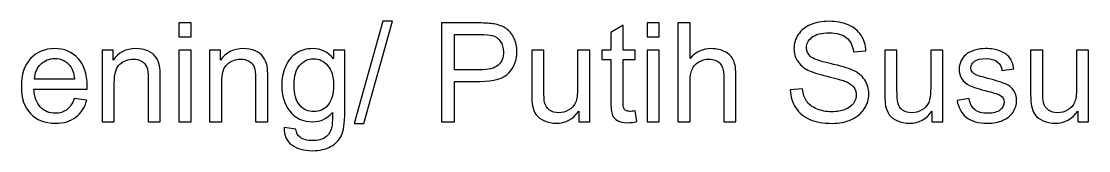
# Model space of a CAD drawing. Header units: millimetres. Extents: x -325 to 1028, y -317 to 152.
# Drawn here: x 694.9 to 1028.4, y 52 to 92.5 of the extents above; entities that cross this region are included whole.
import ezdxf

# ---------------------------------------------------------------- set-up
doc = ezdxf.new("R2010")
doc.units = ezdxf.units.MM
doc.header["$MEASUREMENT"] = 0
doc.layers.add('VISIBLE', color=7, linetype='Continuous')

msp = doc.modelspace()

# ---------------------------------------------------------------- linework, layer by layer
at = {"layer": 'VISIBLE', "color": 250}
for points, knots in [([(744.1243, 87.6645), (744.1243, 87.6645), (744.1243, 91.9789), (744.1243, 91.9789), (744.1243, 91.9789), (747.921, 91.9789), (747.921, 91.9789), (747.921, 91.9789), (747.921, 87.6645), (747.921, 87.6645), (747.921, 87.6645), (744.1243, 87.6645), (744.1243, 87.6645)], [0, 0, 0, 0, 0.25, 0.25, 0.25, 0.5, 0.5, 0.5, 0.75, 0.75, 0.75, 1, 1, 1, 1]), ([(798.8526, 60.57), (798.8526, 60.57), (807.8266, 92.4966), (807.8266, 92.4966), (807.8266, 92.4966), (810.8826, 92.4966), (810.8826, 92.4966), (810.8826, 92.4966), (801.9086, 60.57), (801.9086, 60.57), (801.9086, 60.57), (798.8526, 60.57), (798.8526, 60.57)], [0, 0, 0, 0, 0.25, 0.25, 0.25, 0.5, 0.5, 0.5, 0.75, 0.75, 0.75, 1, 1, 1, 1]), ([(826.1485, 61.0877), (826.1485, 61.0877), (826.1485, 91.9789), (826.1485, 91.9789), (826.1485, 91.9789), (837.8118, 91.9789), (837.8118, 91.9789), (839.8611, 91.9789), (841.4287, 91.8782), (842.5145, 91.6841), (844.0317, 91.4324), (845.3045, 90.9506), (846.3327, 90.2459), (847.361, 89.534), (848.1879, 88.5417), (848.8135, 87.269), (849.4391, 85.9962), (849.7483, 84.594), (849.7483, 83.0624), (849.7483, 80.445), (848.9142, 78.2231), (847.2388, 76.411), (845.5705, 74.5918), (842.5433, 73.6858), (838.1713, 73.6858), (838.1713, 73.6858), (830.2472, 73.6858), (830.2472, 73.6858), (830.2472, 73.6858), (830.2472, 61.0877), (830.2472, 61.0877), (830.2472, 61.0877), (826.1485, 61.0877), (826.1485, 61.0877)], [0, 0, 0, 0, 0.09090909, 0.09090909, 0.09090909, 0.18181818, 0.18181818, 0.18181818, 0.27272727, 0.27272727, 0.27272727, 0.36363636, 0.36363636, 0.36363636, 0.45454545, 0.45454545, 0.45454545, 0.54545455, 0.54545455, 0.54545455, 0.63636364, 0.63636364, 0.63636364, 0.72727273, 0.72727273, 0.72727273, 0.81818182, 0.81818182, 0.81818182, 0.90909091, 0.90909091, 0.90909091, 1, 1, 1, 1]), ([(886.6868, 64.4745), (886.6868, 64.4745), (887.2046, 61.1237), (887.2046, 61.1237), (886.1403, 60.9007), (885.184, 60.7857), (884.3499, 60.7857), (882.9764, 60.7857), (881.9122, 61.0014), (881.15, 61.44), (880.395, 61.8787), (879.8629, 62.4467), (879.5537, 63.1586), (879.2445, 63.8705), (879.0935, 65.3662), (879.0935, 67.6456), (879.0935, 67.6456), (879.0935, 80.5457), (879.0935, 80.5457), (879.0935, 80.5457), (876.2891, 80.5457), (876.2891, 80.5457), (876.2891, 80.5457), (876.2891, 83.4795), (876.2891, 83.4795), (876.2891, 83.4795), (879.0935, 83.4795), (879.0935, 83.4795), (879.0935, 83.4795), (879.0935, 89.0163), (879.0935, 89.0163), (879.0935, 89.0163), (882.8902, 91.2958), (882.8902, 91.2958), (882.8902, 91.2958), (882.8902, 83.4795), (882.8902, 83.4795), (882.8902, 83.4795), (886.6868, 83.4795), (886.6868, 83.4795), (886.6868, 83.4795), (886.6868, 80.5457), (886.6868, 80.5457), (886.6868, 80.5457), (882.8902, 80.5457), (882.8902, 80.5457), (882.8902, 80.5457), (882.8902, 67.4299), (882.8902, 67.4299), (882.8902, 66.3441), (882.9549, 65.6466), (883.0915, 65.3374), (883.2209, 65.0282), (883.4366, 64.7837), (883.7387, 64.5968), (884.0407, 64.417), (884.4721, 64.3235), (885.033, 64.3235), (885.45, 64.3235), (886.0037, 64.3738), (886.6868, 64.4745)], [0, 0, 0, 0, 0.05, 0.05, 0.05, 0.1, 0.1, 0.1, 0.15, 0.15, 0.15, 0.2, 0.2, 0.2, 0.25, 0.25, 0.25, 0.3, 0.3, 0.3, 0.35, 0.35, 0.35, 0.4, 0.4, 0.4, 0.45, 0.45, 0.45, 0.5, 0.5, 0.5, 0.55, 0.55, 0.55, 0.6, 0.6, 0.6, 0.65, 0.65, 0.65, 0.7, 0.7, 0.7, 0.75, 0.75, 0.75, 0.8, 0.8, 0.8, 0.85, 0.85, 0.85, 0.9, 0.9, 0.9, 0.95, 0.95, 0.95, 1, 1, 1, 1]), ([(890.4332, 87.6645), (890.4332, 87.6645), (890.4332, 91.9789), (890.4332, 91.9789), (890.4332, 91.9789), (894.2299, 91.9789), (894.2299, 91.9789), (894.2299, 91.9789), (894.2299, 87.6645), (894.2299, 87.6645), (894.2299, 87.6645), (890.4332, 87.6645), (890.4332, 87.6645)], [0, 0, 0, 0, 0.25, 0.25, 0.25, 0.5, 0.5, 0.5, 0.75, 0.75, 0.75, 1, 1, 1, 1]), ([(900.0184, 61.0877), (900.0184, 61.0877), (900.0184, 91.9789), (900.0184, 91.9789), (900.0184, 91.9789), (903.8151, 91.9789), (903.8151, 91.9789), (903.8151, 91.9789), (903.8151, 80.8621), (903.8151, 80.8621), (905.5768, 82.9258), (907.7987, 83.9541), (910.488, 83.9541), (912.1347, 83.9541), (913.5657, 83.6305), (914.7881, 82.9761), (916.0033, 82.3218), (916.8734, 81.423), (917.3983, 80.2724), (917.9232, 79.1219), (918.1821, 77.4465), (918.1821, 75.2605), (918.1821, 75.2605), (918.1821, 61.0877), (918.1821, 61.0877), (918.1821, 61.0877), (914.3854, 61.0877), (914.3854, 61.0877), (914.3854, 61.0877), (914.3854, 75.2462), (914.3854, 75.2462), (914.3854, 77.1373), (913.9755, 78.5179), (913.163, 79.3808), (912.3432, 80.2437), (911.1927, 80.6751), (909.6971, 80.6751), (908.5825, 80.6751), (907.5327, 80.3875), (906.5476, 79.805), (905.5624, 79.2226), (904.8649, 78.4316), (904.4407, 77.4321), (904.0236, 76.4398), (903.8151, 75.0664), (903.8151, 73.3119), (903.8151, 73.3119), (903.8151, 61.0877), (903.8151, 61.0877), (903.8151, 61.0877), (900.0184, 61.0877), (900.0184, 61.0877)], [0, 0, 0, 0, 0.05882353, 0.05882353, 0.05882353, 0.11764706, 0.11764706, 0.11764706, 0.17647059, 0.17647059, 0.17647059, 0.23529412, 0.23529412, 0.23529412, 0.29411765, 0.29411765, 0.29411765, 0.35294118, 0.35294118, 0.35294118, 0.41176471, 0.41176471, 0.41176471, 0.47058824, 0.47058824, 0.47058824, 0.52941176, 0.52941176, 0.52941176, 0.58823529, 0.58823529, 0.58823529, 0.64705882, 0.64705882, 0.64705882, 0.70588235, 0.70588235, 0.70588235, 0.76470588, 0.76470588, 0.76470588, 0.82352941, 0.82352941, 0.82352941, 0.88235294, 0.88235294, 0.88235294, 0.94117647, 0.94117647, 0.94117647, 1, 1, 1, 1]), ([(935.1377, 71.0108), (935.1377, 71.0108), (938.9776, 71.356), (938.9776, 71.356), (939.1573, 69.8028), (939.5816, 68.5301), (940.2503, 67.5306), (940.919, 66.5382), (941.9545, 65.7329), (943.3567, 65.1145), (944.7589, 64.5033), (946.3408, 64.1941), (948.0953, 64.1941), (949.6557, 64.1941), (951.0291, 64.4242), (952.2228, 64.8916), (953.4164, 65.359), (954.3009, 65.9989), (954.8833, 66.8115), (955.4658, 67.624), (955.7606, 68.5085), (955.7606, 69.4577), (955.7606, 70.4212), (955.4802, 71.2625), (954.9193, 71.9888), (954.3584, 72.7078), (953.4308, 73.3119), (952.1365, 73.808), (951.3096, 74.1244), (949.476, 74.6278), (946.6356, 75.3109), (943.7953, 75.994), (941.8107, 76.634), (940.6746, 77.238), (939.2005, 78.0146), (938.1075, 78.9781), (937.3884, 80.1214), (936.6622, 81.2648), (936.3026, 82.5519), (936.3026, 83.9685), (936.3026, 85.536), (936.7484, 86.9957), (937.6329, 88.3476), (938.5173, 89.7066), (939.8045, 90.7349), (941.5087, 91.4396), (943.2057, 92.1443), (945.0968, 92.4966), (947.1749, 92.4966), (949.4616, 92.4966), (951.4822, 92.1299), (953.2295, 91.3892), (954.9768, 90.6558), (956.3215, 89.57), (957.2635, 88.1319), (958.2054, 86.7009), (958.7088, 85.0758), (958.7807, 83.2638), (958.7807, 83.2638), (954.8546, 82.9618), (954.8546, 82.9618), (954.6461, 84.9104), (953.9342, 86.3845), (952.7189, 87.3768), (951.5037, 88.3763), (949.7061, 88.8725), (947.3331, 88.8725), (944.8595, 88.8725), (943.0547, 88.4195), (941.9257, 87.5135), (940.7968, 86.6074), (940.2287, 85.5145), (940.2287, 84.2345), (940.2287, 83.1271), (940.6314, 82.2139), (941.4296, 81.4949), (942.2206, 80.783), (944.2699, 80.0423), (947.592, 79.2945), (950.9141, 78.5395), (953.1935, 77.8851), (954.4303, 77.3243), (956.2208, 76.4973), (957.5511, 75.4547), (958.4068, 74.1819), (959.2625, 72.9164), (959.6867, 71.4567), (959.6867, 69.8028), (959.6867, 68.1561), (959.2193, 66.6173), (958.2773, 65.1648), (957.3354, 63.7123), (955.9907, 62.5834), (954.229, 61.778), (952.4673, 60.9726), (950.4898, 60.57), (948.2823, 60.57), (945.4923, 60.57), (943.1553, 60.9798), (941.2714, 61.7924), (939.3802, 62.6049), (937.9061, 63.8274), (936.8347, 65.4668), (935.7561, 67.0991), (935.1953, 68.9471), (935.1377, 71.0108)], [0, 0, 0, 0, 0.02857143, 0.02857143, 0.02857143, 0.05714286, 0.05714286, 0.05714286, 0.08571429, 0.08571429, 0.08571429, 0.11428571, 0.11428571, 0.11428571, 0.14285714, 0.14285714, 0.14285714, 0.17142857, 0.17142857, 0.17142857, 0.2, 0.2, 0.2, 0.22857143, 0.22857143, 0.22857143, 0.25714286, 0.25714286, 0.25714286, 0.28571429, 0.28571429, 0.28571429, 0.31428571, 0.31428571, 0.31428571, 0.34285714, 0.34285714, 0.34285714, 0.37142857, 0.37142857, 0.37142857, 0.4, 0.4, 0.4, 0.42857143, 0.42857143, 0.42857143, 0.45714286, 0.45714286, 0.45714286, 0.48571429, 0.48571429, 0.48571429, 0.51428571, 0.51428571, 0.51428571, 0.54285714, 0.54285714, 0.54285714, 0.57142857, 0.57142857, 0.57142857, 0.6, 0.6, 0.6, 0.62857143, 0.62857143, 0.62857143, 0.65714286, 0.65714286, 0.65714286, 0.68571429, 0.68571429, 0.68571429, 0.71428571, 0.71428571, 0.71428571, 0.74285714, 0.74285714, 0.74285714, 0.77142857, 0.77142857, 0.77142857, 0.8, 0.8, 0.8, 0.82857143, 0.82857143, 0.82857143, 0.85714286, 0.85714286, 0.85714286, 0.88571429, 0.88571429, 0.88571429, 0.91428571, 0.91428571, 0.91428571, 0.94285714, 0.94285714, 0.94285714, 0.97142857, 0.97142857, 0.97142857, 1, 1, 1, 1]), ([(830.2472, 77.3099), (830.2472, 77.3099), (838.2288, 77.3099), (838.2288, 77.3099), (840.875, 77.3099), (842.7446, 77.7988), (843.8591, 78.784), (844.9665, 79.7691), (845.5202, 81.1497), (845.5202, 82.9402), (845.5202, 84.2273), (845.1966, 85.3347), (844.5423, 86.2551), (843.8879, 87.1755), (843.025, 87.7867), (841.9608, 88.0815), (841.2705, 88.2613), (839.9978, 88.3548), (838.1497, 88.3548), (838.1497, 88.3548), (830.2472, 88.3548), (830.2472, 88.3548), (830.2472, 88.3548), (830.2472, 77.3099), (830.2472, 77.3099)], [0, 0, 0, 0, 0.125, 0.125, 0.125, 0.25, 0.25, 0.25, 0.375, 0.375, 0.375, 0.5, 0.5, 0.5, 0.625, 0.625, 0.625, 0.75, 0.75, 0.75, 0.875, 0.875, 0.875, 1, 1, 1, 1]), ([(711.4067, 68.3359), (711.4067, 68.3359), (715.3328, 67.8182), (715.3328, 67.8182), (714.7216, 65.5387), (713.5783, 63.7626), (711.9101, 62.5043), (710.2418, 61.2459), (708.1134, 60.6131), (705.5176, 60.6131), (702.253, 60.6131), (699.6643, 61.6198), (697.7516, 63.6332), (695.8389, 65.6394), (694.8825, 68.4653), (694.8825, 72.0966), (694.8825, 75.8502), (695.8461, 78.7696), (697.7804, 80.8405), (699.7147, 82.9186), (702.2242, 83.9541), (705.309, 83.9541), (708.2932, 83.9541), (710.7308, 82.9402), (712.6219, 80.9052), (714.5131, 78.8703), (715.4623, 76.0084), (715.4623, 72.3195), (715.4623, 72.0966), (715.4551, 71.7587), (715.4407, 71.3129), (715.4407, 71.3129), (698.7655, 71.3129), (698.7655, 71.3129), (698.9093, 68.8608), (699.5996, 66.9769), (700.8508, 65.6754), (702.0948, 64.3738), (703.6552, 63.7195), (705.5176, 63.7195), (706.9054, 63.7195), (708.0918, 64.0862), (709.0698, 64.8197), (710.0549, 65.5531), (710.8315, 66.7252), (711.4067, 68.3359)], [0, 0, 0, 0, 0.06666667, 0.06666667, 0.06666667, 0.13333333, 0.13333333, 0.13333333, 0.2, 0.2, 0.2, 0.26666667, 0.26666667, 0.26666667, 0.33333333, 0.33333333, 0.33333333, 0.4, 0.4, 0.4, 0.46666667, 0.46666667, 0.46666667, 0.53333333, 0.53333333, 0.53333333, 0.6, 0.6, 0.6, 0.66666667, 0.66666667, 0.66666667, 0.73333333, 0.73333333, 0.73333333, 0.8, 0.8, 0.8, 0.86666667, 0.86666667, 0.86666667, 0.93333333, 0.93333333, 0.93333333, 1, 1, 1, 1]), ([(720.129, 61.0877), (720.129, 61.0877), (720.129, 83.4795), (720.129, 83.4795), (720.129, 83.4795), (723.5374, 83.4795), (723.5374, 83.4795), (723.5374, 83.4795), (723.5374, 80.3012), (723.5374, 80.3012), (725.1769, 82.7388), (727.5498, 83.9541), (730.649, 83.9541), (732.0008, 83.9541), (733.2376, 83.7096), (734.3666, 83.2278), (735.4955, 82.746), (736.344, 82.1061), (736.9049, 81.3223), (737.4657, 80.5385), (737.8612, 79.6037), (738.0841, 78.5251), (738.2208, 77.8204), (738.2927, 76.5908), (738.2927, 74.8363), (738.2927, 74.8363), (738.2927, 61.0877), (738.2927, 61.0877), (738.2927, 61.0877), (734.496, 61.0877), (734.496, 61.0877), (734.496, 61.0877), (734.496, 74.6925), (734.496, 74.6925), (734.496, 76.2385), (734.3522, 77.3962), (734.0574, 78.1584), (733.7625, 78.9206), (733.2376, 79.5318), (732.4898, 79.992), (731.742, 80.445), (730.8575, 80.6751), (729.8508, 80.6751), (728.2401, 80.6751), (726.8523, 80.1646), (725.6802, 79.1363), (724.5081, 78.1152), (723.9257, 76.1666), (723.9257, 73.3047), (723.9257, 73.3047), (723.9257, 61.0877), (723.9257, 61.0877), (723.9257, 61.0877), (720.129, 61.0877), (720.129, 61.0877)], [0, 0, 0, 0, 0.05555556, 0.05555556, 0.05555556, 0.11111111, 0.11111111, 0.11111111, 0.16666667, 0.16666667, 0.16666667, 0.22222222, 0.22222222, 0.22222222, 0.27777778, 0.27777778, 0.27777778, 0.33333333, 0.33333333, 0.33333333, 0.38888889, 0.38888889, 0.38888889, 0.44444444, 0.44444444, 0.44444444, 0.5, 0.5, 0.5, 0.55555556, 0.55555556, 0.55555556, 0.61111111, 0.61111111, 0.61111111, 0.66666667, 0.66666667, 0.66666667, 0.72222222, 0.72222222, 0.72222222, 0.77777778, 0.77777778, 0.77777778, 0.83333333, 0.83333333, 0.83333333, 0.88888889, 0.88888889, 0.88888889, 0.94444444, 0.94444444, 0.94444444, 1, 1, 1, 1]), ([(744.1243, 61.0877), (744.1243, 61.0877), (744.1243, 83.4795), (744.1243, 83.4795), (744.1243, 83.4795), (747.921, 83.4795), (747.921, 83.4795), (747.921, 83.4795), (747.921, 61.0877), (747.921, 61.0877), (747.921, 61.0877), (744.1243, 61.0877), (744.1243, 61.0877)], [0, 0, 0, 0, 0.25, 0.25, 0.25, 0.5, 0.5, 0.5, 0.75, 0.75, 0.75, 1, 1, 1, 1]), ([(753.7095, 61.0877), (753.7095, 61.0877), (753.7095, 83.4795), (753.7095, 83.4795), (753.7095, 83.4795), (757.1179, 83.4795), (757.1179, 83.4795), (757.1179, 83.4795), (757.1179, 80.3012), (757.1179, 80.3012), (758.7574, 82.7388), (761.1303, 83.9541), (764.2295, 83.9541), (765.5813, 83.9541), (766.8181, 83.7096), (767.9471, 83.2278), (769.076, 82.746), (769.9245, 82.1061), (770.4854, 81.3223), (771.0462, 80.5385), (771.4417, 79.6037), (771.6646, 78.5251), (771.8013, 77.8204), (771.8732, 76.5908), (771.8732, 74.8363), (771.8732, 74.8363), (771.8732, 61.0877), (771.8732, 61.0877), (771.8732, 61.0877), (768.0765, 61.0877), (768.0765, 61.0877), (768.0765, 61.0877), (768.0765, 74.6925), (768.0765, 74.6925), (768.0765, 76.2385), (767.9327, 77.3962), (767.6379, 78.1584), (767.343, 78.9206), (766.8181, 79.5318), (766.0703, 79.992), (765.3225, 80.445), (764.438, 80.6751), (763.4313, 80.6751), (761.8206, 80.6751), (760.4328, 80.1646), (759.2607, 79.1363), (758.0886, 78.1152), (757.5062, 76.1666), (757.5062, 73.3047), (757.5062, 73.3047), (757.5062, 61.0877), (757.5062, 61.0877), (757.5062, 61.0877), (753.7095, 61.0877), (753.7095, 61.0877)], [0, 0, 0, 0, 0.05555556, 0.05555556, 0.05555556, 0.11111111, 0.11111111, 0.11111111, 0.16666667, 0.16666667, 0.16666667, 0.22222222, 0.22222222, 0.22222222, 0.27777778, 0.27777778, 0.27777778, 0.33333333, 0.33333333, 0.33333333, 0.38888889, 0.38888889, 0.38888889, 0.44444444, 0.44444444, 0.44444444, 0.5, 0.5, 0.5, 0.55555556, 0.55555556, 0.55555556, 0.61111111, 0.61111111, 0.61111111, 0.66666667, 0.66666667, 0.66666667, 0.72222222, 0.72222222, 0.72222222, 0.77777778, 0.77777778, 0.77777778, 0.83333333, 0.83333333, 0.83333333, 0.88888889, 0.88888889, 0.88888889, 0.94444444, 0.94444444, 0.94444444, 1, 1, 1, 1]), ([(777.0073, 59.2325), (777.0073, 59.2325), (780.6746, 58.7148), (780.6746, 58.7148), (780.8256, 57.5786), (781.257, 56.7517), (781.9617, 56.2268), (782.9037, 55.5293), (784.1908, 55.177), (785.8231, 55.177), (787.5776, 55.177), (788.9367, 55.5293), (789.893, 56.2268), (790.8494, 56.9243), (791.4965, 57.9094), (791.8345, 59.1678), (792.0287, 59.9372), (792.1221, 61.5551), (792.1077, 64.0215), (790.4467, 62.0656), (788.383, 61.0877), (785.9094, 61.0877), (782.8318, 61.0877), (780.4445, 62.1951), (778.7618, 64.417), (777.072, 66.6317), (776.2307, 69.2923), (776.2307, 72.3915), (776.2307, 74.5271), (776.619, 76.4973), (777.3884, 78.3022), (778.1578, 80.1071), (779.2796, 81.4949), (780.7465, 82.48), (782.2134, 83.4651), (783.9391, 83.9541), (785.9238, 83.9541), (788.5627, 83.9541), (790.7415, 82.8755), (792.4529, 80.7183), (792.4529, 80.7183), (792.4529, 83.4795), (792.4529, 83.4795), (792.4529, 83.4795), (795.9476, 83.4795), (795.9476, 83.4795), (795.9476, 83.4795), (795.9476, 64.1437), (795.9476, 64.1437), (795.9476, 60.6563), (795.5952, 58.1899), (794.8834, 56.7373), (794.1787, 55.2848), (793.0497, 54.1343), (791.5181, 53.293), (789.9793, 52.4517), (788.0882, 52.0274), (785.8447, 52.0274), (783.1769, 52.0274), (781.0269, 52.6243), (779.3874, 53.8251), (777.7408, 55.0188), (776.9498, 56.8236), (777.0073, 59.2325)], [0, 0, 0, 0, 0.04761905, 0.04761905, 0.04761905, 0.0952381, 0.0952381, 0.0952381, 0.14285714, 0.14285714, 0.14285714, 0.19047619, 0.19047619, 0.19047619, 0.23809524, 0.23809524, 0.23809524, 0.28571429, 0.28571429, 0.28571429, 0.33333333, 0.33333333, 0.33333333, 0.38095238, 0.38095238, 0.38095238, 0.42857143, 0.42857143, 0.42857143, 0.47619048, 0.47619048, 0.47619048, 0.52380952, 0.52380952, 0.52380952, 0.57142857, 0.57142857, 0.57142857, 0.61904762, 0.61904762, 0.61904762, 0.66666667, 0.66666667, 0.66666667, 0.71428571, 0.71428571, 0.71428571, 0.76190476, 0.76190476, 0.76190476, 0.80952381, 0.80952381, 0.80952381, 0.85714286, 0.85714286, 0.85714286, 0.9047619, 0.9047619, 0.9047619, 0.95238095, 0.95238095, 0.95238095, 1, 1, 1, 1]), ([(869.0769, 61.0877), (869.0769, 61.0877), (869.0769, 64.417), (869.0769, 64.417), (867.3367, 61.8787), (864.9782, 60.6131), (861.994, 60.6131), (860.6781, 60.6131), (859.4485, 60.8648), (858.3052, 61.3681), (857.1619, 61.8787), (856.3134, 62.5115), (855.7597, 63.2737), (855.206, 64.0431), (854.8177, 64.9779), (854.5948, 66.0852), (854.4438, 66.8331), (854.3647, 68.0123), (854.3647, 69.623), (854.3647, 69.623), (854.3647, 83.4795), (854.3647, 83.4795), (854.3647, 83.4795), (858.1614, 83.4795), (858.1614, 83.4795), (858.1614, 83.4795), (858.1614, 71.0899), (858.1614, 71.0899), (858.1614, 69.1125), (858.2405, 67.775), (858.3915, 67.0919), (858.6288, 66.0924), (859.1321, 65.3158), (859.9087, 64.7478), (860.6781, 64.1797), (861.6273, 63.8921), (862.7634, 63.8921), (863.8996, 63.8921), (864.9638, 64.1797), (865.9561, 64.7621), (866.9484, 65.3446), (867.6531, 66.1428), (868.0702, 67.1423), (868.48, 68.1418), (868.6886, 69.6015), (868.6886, 71.507), (868.6886, 71.507), (868.6886, 83.4795), (868.6886, 83.4795), (868.6886, 83.4795), (872.4852, 83.4795), (872.4852, 83.4795), (872.4852, 83.4795), (872.4852, 61.0877), (872.4852, 61.0877), (872.4852, 61.0877), (869.0769, 61.0877), (869.0769, 61.0877)], [0, 0, 0, 0, 0.05263158, 0.05263158, 0.05263158, 0.10526316, 0.10526316, 0.10526316, 0.15789474, 0.15789474, 0.15789474, 0.21052632, 0.21052632, 0.21052632, 0.26315789, 0.26315789, 0.26315789, 0.31578947, 0.31578947, 0.31578947, 0.36842105, 0.36842105, 0.36842105, 0.42105263, 0.42105263, 0.42105263, 0.47368421, 0.47368421, 0.47368421, 0.52631579, 0.52631579, 0.52631579, 0.57894737, 0.57894737, 0.57894737, 0.63157895, 0.63157895, 0.63157895, 0.68421053, 0.68421053, 0.68421053, 0.73684211, 0.73684211, 0.73684211, 0.78947368, 0.78947368, 0.78947368, 0.84210526, 0.84210526, 0.84210526, 0.89473684, 0.89473684, 0.89473684, 0.94736842, 0.94736842, 0.94736842, 1, 1, 1, 1]), ([(890.4332, 61.0877), (890.4332, 61.0877), (890.4332, 83.4795), (890.4332, 83.4795), (890.4332, 83.4795), (894.2299, 83.4795), (894.2299, 83.4795), (894.2299, 83.4795), (894.2299, 61.0877), (894.2299, 61.0877), (894.2299, 61.0877), (890.4332, 61.0877), (890.4332, 61.0877)], [0, 0, 0, 0, 0.25, 0.25, 0.25, 0.5, 0.5, 0.5, 0.75, 0.75, 0.75, 1, 1, 1, 1]), ([(979.4036, 61.0877), (979.4036, 61.0877), (979.4036, 64.417), (979.4036, 64.417), (977.6634, 61.8787), (975.3049, 60.6131), (972.3207, 60.6131), (971.0048, 60.6131), (969.7752, 60.8648), (968.6319, 61.3681), (967.4886, 61.8787), (966.6401, 62.5115), (966.0864, 63.2737), (965.5327, 64.0431), (965.1444, 64.9779), (964.9215, 66.0852), (964.7705, 66.8331), (964.6914, 68.0123), (964.6914, 69.623), (964.6914, 69.623), (964.6914, 83.4795), (964.6914, 83.4795), (964.6914, 83.4795), (968.4881, 83.4795), (968.4881, 83.4795), (968.4881, 83.4795), (968.4881, 71.0899), (968.4881, 71.0899), (968.4881, 69.1125), (968.5672, 67.775), (968.7182, 67.0919), (968.9555, 66.0924), (969.4588, 65.3158), (970.2354, 64.7478), (971.0048, 64.1797), (971.954, 63.8921), (973.0901, 63.8921), (974.2263, 63.8921), (975.2905, 64.1797), (976.2828, 64.7621), (977.2751, 65.3446), (977.9798, 66.1428), (978.3969, 67.1423), (978.8067, 68.1418), (979.0153, 69.6015), (979.0153, 71.507), (979.0153, 71.507), (979.0153, 83.4795), (979.0153, 83.4795), (979.0153, 83.4795), (982.8119, 83.4795), (982.8119, 83.4795), (982.8119, 83.4795), (982.8119, 61.0877), (982.8119, 61.0877), (982.8119, 61.0877), (979.4036, 61.0877), (979.4036, 61.0877)], [0, 0, 0, 0, 0.05263158, 0.05263158, 0.05263158, 0.10526316, 0.10526316, 0.10526316, 0.15789474, 0.15789474, 0.15789474, 0.21052632, 0.21052632, 0.21052632, 0.26315789, 0.26315789, 0.26315789, 0.31578947, 0.31578947, 0.31578947, 0.36842105, 0.36842105, 0.36842105, 0.42105263, 0.42105263, 0.42105263, 0.47368421, 0.47368421, 0.47368421, 0.52631579, 0.52631579, 0.52631579, 0.57894737, 0.57894737, 0.57894737, 0.63157895, 0.63157895, 0.63157895, 0.68421053, 0.68421053, 0.68421053, 0.73684211, 0.73684211, 0.73684211, 0.78947368, 0.78947368, 0.78947368, 0.84210526, 0.84210526, 0.84210526, 0.89473684, 0.89473684, 0.89473684, 0.94736842, 0.94736842, 0.94736842, 1, 1, 1, 1]), ([(987.263, 67.775), (987.263, 67.775), (991.0165, 68.3791), (991.0165, 68.3791), (991.225, 66.8762), (991.8147, 65.7257), (992.7782, 64.9203), (993.7418, 64.1222), (995.0936, 63.7195), (996.8194, 63.7195), (998.5667, 63.7195), (999.861, 64.0718), (1000.7095, 64.7837), (1001.5509, 65.4884), (1001.9751, 66.3225), (1001.9751, 67.2789), (1001.9751, 68.1346), (1001.594, 68.8105), (1000.839, 69.2995), (1000.3069, 69.6374), (999.0125, 70.0617), (996.956, 70.5866), (994.1804, 71.2841), (992.2605, 71.8881), (991.1819, 72.3986), (990.1105, 72.9164), (989.2979, 73.6211), (988.7442, 74.5271), (988.1906, 75.4259), (987.9101, 76.4254), (987.9101, 77.5184), (987.9101, 78.5179), (988.1402, 79.4383), (988.5932, 80.2868), (989.0534, 81.1353), (989.6718, 81.84), (990.4556, 82.4009), (991.0453, 82.8323), (991.8506, 83.1991), (992.8645, 83.5011), (993.8856, 83.8031), (994.9714, 83.9541), (996.1363, 83.9541), (997.8908, 83.9541), (999.4296, 83.7024), (1000.7527, 83.1919), (1002.083, 82.6885), (1003.0609, 81.9982), (1003.6937, 81.1353), (1004.3193, 80.2653), (1004.7579, 79.1076), (1004.9952, 77.655), (1004.9952, 77.655), (1001.2848, 77.1373), (1001.2848, 77.1373), (1001.1194, 78.3022), (1000.6304, 79.2154), (999.8251, 79.8698), (999.0197, 80.5241), (997.8836, 80.8477), (996.4095, 80.8477), (994.6766, 80.8477), (993.4326, 80.5601), (992.6919, 79.9848), (991.9513, 79.4096), (991.5774, 78.7336), (991.5774, 77.9642), (991.5774, 77.4753), (991.7284, 77.0294), (992.0376, 76.634), (992.3468, 76.2313), (992.8286, 75.8933), (993.4901, 75.6273), (993.8712, 75.4834), (994.9786, 75.1599), (996.8338, 74.6565), (999.5087, 73.9446), (1001.3783, 73.355), (1002.4425, 72.902), (1003.5067, 72.449), (1004.3408, 71.7802), (1004.9449, 70.9174), (1005.5561, 70.0473), (1005.8581, 68.9687), (1005.8581, 67.6744), (1005.8581, 66.416), (1005.4913, 65.2295), (1004.7507, 64.115), (1004.0101, 63.0004), (1002.9458, 62.1375), (1001.558, 61.5263), (1000.1631, 60.9151), (998.5883, 60.6131), (996.8338, 60.6131), (993.9287, 60.6131), (991.7068, 61.2171), (990.1824, 62.418), (988.658, 63.626), (987.6872, 65.4093), (987.263, 67.775)], [0, 0, 0, 0, 0.03030303, 0.03030303, 0.03030303, 0.06060606, 0.06060606, 0.06060606, 0.09090909, 0.09090909, 0.09090909, 0.12121212, 0.12121212, 0.12121212, 0.15151515, 0.15151515, 0.15151515, 0.18181818, 0.18181818, 0.18181818, 0.21212121, 0.21212121, 0.21212121, 0.24242424, 0.24242424, 0.24242424, 0.27272727, 0.27272727, 0.27272727, 0.3030303, 0.3030303, 0.3030303, 0.33333333, 0.33333333, 0.33333333, 0.36363636, 0.36363636, 0.36363636, 0.39393939, 0.39393939, 0.39393939, 0.42424242, 0.42424242, 0.42424242, 0.45454545, 0.45454545, 0.45454545, 0.48484848, 0.48484848, 0.48484848, 0.51515152, 0.51515152, 0.51515152, 0.54545455, 0.54545455, 0.54545455, 0.57575758, 0.57575758, 0.57575758, 0.60606061, 0.60606061, 0.60606061, 0.63636364, 0.63636364, 0.63636364, 0.66666667, 0.66666667, 0.66666667, 0.6969697, 0.6969697, 0.6969697, 0.72727273, 0.72727273, 0.72727273, 0.75757576, 0.75757576, 0.75757576, 0.78787879, 0.78787879, 0.78787879, 0.81818182, 0.81818182, 0.81818182, 0.84848485, 0.84848485, 0.84848485, 0.87878788, 0.87878788, 0.87878788, 0.90909091, 0.90909091, 0.90909091, 0.93939394, 0.93939394, 0.93939394, 0.96969697, 0.96969697, 0.96969697, 1, 1, 1, 1]), ([(1024.971, 61.0877), (1024.971, 61.0877), (1024.971, 64.417), (1024.971, 64.417), (1023.2308, 61.8787), (1020.8723, 60.6131), (1017.8881, 60.6131), (1016.5722, 60.6131), (1015.3426, 60.8648), (1014.1993, 61.3681), (1013.056, 61.8787), (1012.2075, 62.5115), (1011.6538, 63.2737), (1011.1001, 64.0431), (1010.7118, 64.9779), (1010.4889, 66.0852), (1010.3379, 66.8331), (1010.2588, 68.0123), (1010.2588, 69.623), (1010.2588, 69.623), (1010.2588, 83.4795), (1010.2588, 83.4795), (1010.2588, 83.4795), (1014.0555, 83.4795), (1014.0555, 83.4795), (1014.0555, 83.4795), (1014.0555, 71.0899), (1014.0555, 71.0899), (1014.0555, 69.1125), (1014.1346, 67.775), (1014.2856, 67.0919), (1014.5229, 66.0924), (1015.0262, 65.3158), (1015.8028, 64.7478), (1016.5722, 64.1797), (1017.5214, 63.8921), (1018.6575, 63.8921), (1019.7937, 63.8921), (1020.8579, 64.1797), (1021.8502, 64.7621), (1022.8425, 65.3446), (1023.5472, 66.1428), (1023.9643, 67.1423), (1024.3741, 68.1418), (1024.5827, 69.6015), (1024.5827, 71.507), (1024.5827, 71.507), (1024.5827, 83.4795), (1024.5827, 83.4795), (1024.5827, 83.4795), (1028.3793, 83.4795), (1028.3793, 83.4795), (1028.3793, 83.4795), (1028.3793, 61.0877), (1028.3793, 61.0877), (1028.3793, 61.0877), (1024.971, 61.0877), (1024.971, 61.0877)], [0, 0, 0, 0, 0.05263158, 0.05263158, 0.05263158, 0.10526316, 0.10526316, 0.10526316, 0.15789474, 0.15789474, 0.15789474, 0.21052632, 0.21052632, 0.21052632, 0.26315789, 0.26315789, 0.26315789, 0.31578947, 0.31578947, 0.31578947, 0.36842105, 0.36842105, 0.36842105, 0.42105263, 0.42105263, 0.42105263, 0.47368421, 0.47368421, 0.47368421, 0.52631579, 0.52631579, 0.52631579, 0.57894737, 0.57894737, 0.57894737, 0.63157895, 0.63157895, 0.63157895, 0.68421053, 0.68421053, 0.68421053, 0.73684211, 0.73684211, 0.73684211, 0.78947368, 0.78947368, 0.78947368, 0.84210526, 0.84210526, 0.84210526, 0.89473684, 0.89473684, 0.89473684, 0.94736842, 0.94736842, 0.94736842, 1, 1, 1, 1]), ([(698.9812, 74.4192), (698.9812, 74.4192), (711.4499, 74.4192), (711.4499, 74.4192), (711.2845, 76.3032), (710.8027, 77.7126), (710.0189, 78.6545), (708.8181, 80.1142), (707.2505, 80.8477), (705.3306, 80.8477), (703.5904, 80.8477), (702.1307, 80.2653), (700.9443, 79.1004), (699.765, 77.9355), (699.1107, 76.3751), (698.9812, 74.4192)], [0, 0, 0, 0, 0.2, 0.2, 0.2, 0.4, 0.4, 0.4, 0.6, 0.6, 0.6, 0.8, 0.8, 0.8, 1, 1, 1, 1]), ([(780.1137, 72.6647), (780.1137, 69.7381), (780.6961, 67.6025), (781.861, 66.2578), (783.0331, 64.9131), (784.4928, 64.2372), (786.2473, 64.2372), (787.9947, 64.2372), (789.4544, 64.906), (790.6409, 66.2434), (791.8201, 67.5809), (792.4098, 69.6806), (792.4098, 72.5425), (792.4098, 75.2749), (791.7986, 77.3386), (790.5833, 78.7264), (789.3681, 80.1142), (787.9012, 80.8046), (786.1898, 80.8046), (784.5, 80.8046), (783.0691, 80.1214), (781.8826, 78.7552), (780.7033, 77.389), (780.1137, 75.3612), (780.1137, 72.6647)], [0, 0, 0, 0, 0.125, 0.125, 0.125, 0.25, 0.25, 0.25, 0.375, 0.375, 0.375, 0.5, 0.5, 0.5, 0.625, 0.625, 0.625, 0.75, 0.75, 0.75, 0.875, 0.875, 0.875, 1, 1, 1, 1])]:
    msp.add_open_spline(points, degree=3, knots=knots, dxfattribs=at)

doc.saveas('drawing.dxf')
